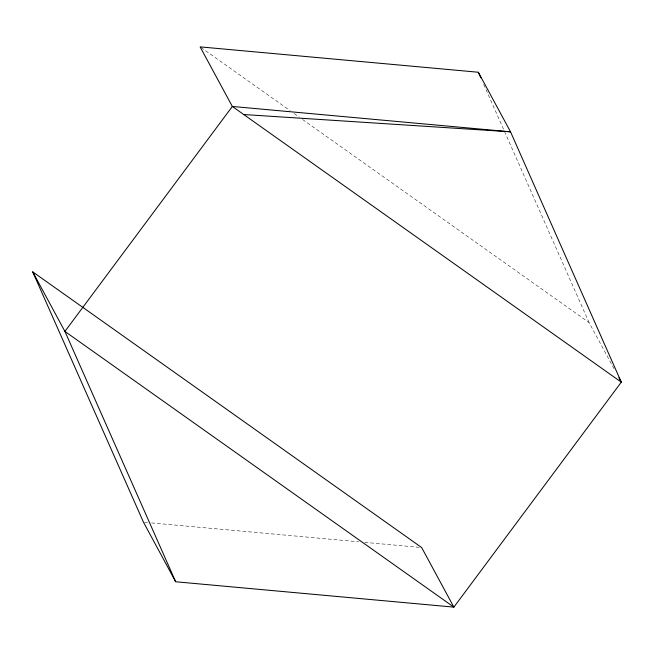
<?xml version="1.0" encoding="UTF-8"?>
<svg xmlns="http://www.w3.org/2000/svg" width="654" height="654" viewBox="0 0 654 654"><rect width="100%" height="100%" fill="white"/><g stroke="black" fill="none" stroke-linecap="round" stroke-linejoin="round"><path stroke-width="0.49" stroke-dasharray="3.27 2.45" d="M144.485 522.268L147.526 522.546M151.589 522.922L358.711 541.806M364.801 542.362L419.631 547.365M200.958 47.464L290.082 110.632M294.243 113.583L299.238 117.123M302.573 119.486L589.082 322.577L614.09 368.823M483.69 84.382L589.082 322.577"/><path stroke-width="0.98" d="M243.738 114.532L510.537 131.822L621.3 382.157L453.876 607.125L175.681 581.758L143.463 522.178L32.7 271.843L421.658 547.545L453.876 607.125L64.918 331.423L32.7 271.843M175.681 581.758L64.918 331.423L232.342 106.455L510.537 131.822L478.319 72.242L200.124 46.875L232.342 106.455L621.3 382.157L618.897 377.71M478.319 72.242L480.796 77.842"/></g></svg>
